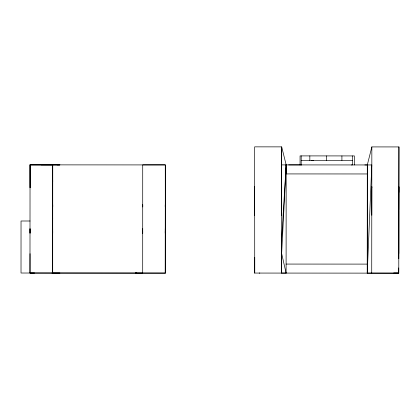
<?xml version="1.0" encoding="UTF-8"?>
<svg xmlns="http://www.w3.org/2000/svg" width="420" height="420" viewBox="0 0 420 420"><rect width="100%" height="100%" fill="white"/><g stroke="black" fill="none" stroke-linecap="round" stroke-linejoin="round"><path stroke-width="0.63" d="M165.191 273.1L165.375 164.923L30.041 164.861L29.983 273.026L59.876 273.047M30.03 253.685L30.014 273.026L165.322 273.094L165.27 164.861L142.721 164.887L142.7 273.084M30.03 228.989L30.025 233.231L30.02 228.596M30.082 187.798L30.098 164.85L59.934 164.871M30.14 187.625L30.098 164.85M30.041 164.861L52.721 164.861L52.663 273.031L165.322 273.094M51.991 273.042L52.7 273.042L52.721 164.861M254.73 257.334L254.725 273.068L254.657 146.858L281.689 146.874L281.694 215.287L281.683 206.656M286.099 273.084L286.172 164.908L281.699 146.874L281.6 273.079L286.099 273.084L281.642 253.491L281.668 238.896L286.172 164.908L285.899 164.908M300.064 164.913L300.069 155.899L354.38 155.925L354.375 164.939M288.64 164.908L301.198 164.913L301.203 155.899M309.834 160.409L309.839 155.904M326.387 160.419L326.387 155.909M341.911 160.424L341.917 155.92M352.417 155.925L352.411 164.939L351.388 164.939M367.274 273.126L367.306 164.95L371.847 146.916L399 146.932L398.79 258.772M367.264 273.126L367.3 164.95L371.8 164.955L367.232 273.121L398.785 273.137L398.874 146.932M367.589 183.96L367.6 170.195M371.726 273.126L371.847 146.916M371.842 187.677L371.842 186.664L371.794 215.266M398.89 192.297L398.895 186.732L398.853 209.743M52.71 231.252L52.705 233.242L52.7 228.611M52.726 218.316L52.726 217.975M52.715 206.63L52.715 204.74L52.721 206.918M142.711 231.294L142.706 233.289L142.7 228.653M142.716 206.677L142.716 204.787L142.721 206.966M165.27 231.31L165.265 233.299L165.26 228.669M165.275 206.692L165.275 204.797L165.28 206.976M254.651 192.318L254.672 186.627L254.651 215.271L254.641 206.64M281.689 192.328L281.715 186.638M254.567 273.063L398.695 273.142L398.732 267.918M398.695 273.142L393.593 273.137L398.785 273.137M352.411 160.429L301.203 160.403L301.681 160.403M281.694 164.903L367.6 164.95L364.859 164.95M367.28 173.964L286.151 173.922L286.172 164.908L281.642 253.491L281.657 273.079M30.061 221.004L21.037 220.999L21.021 273.021L34.535 273.026M286.104 264.07L367.232 264.107M311.215 160.409L313.567 160.409M301.198 164.913L301.681 164.913M41.186 164.861L59.761 164.871L57.13 164.866M259.261 273.068L259.791 273.068M142.706 273.084L135.597 273.089M398.79 210.242L398.827 253.544M52.752 180.721L52.752 181.393M136.668 273.084L135.424 273.084L136.668 273.084"/></g></svg>
